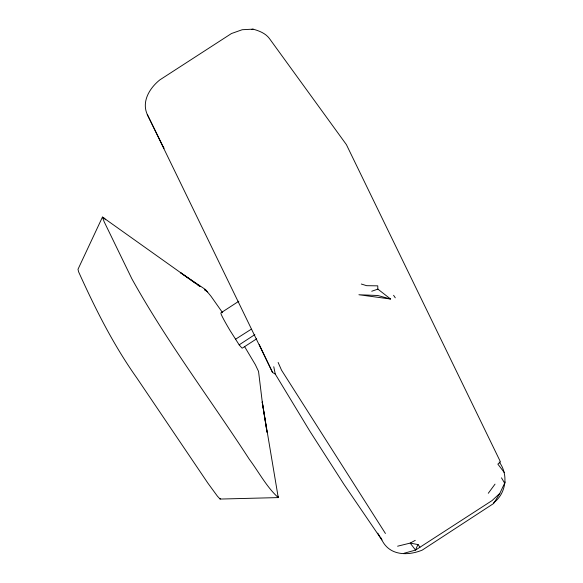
<?xml version="1.0" encoding="UTF-8"?>
<svg xmlns="http://www.w3.org/2000/svg" width="583" height="583" viewBox="0 0 583 583"><rect width="100%" height="100%" fill="white"/><g stroke="black" fill="none" stroke-linecap="round" stroke-linejoin="round"><path stroke-width="0.87" d="M499.186 461.947C508.624 474.475 506.27 493.48 493.561 502.83M273.762 366.736L275.256 374.06L309.835 431.15L343.897 484.254L381.858 539.924C389.531 555.832 407.881 556 422.238 550.104L493.692 503.464L499.806 493.415L505.191 481.988M197.258 284.526L200.202 286.603L102.455 217.073L77.991 269.288L78.625 271.882C95.24 308.618 113.291 344.757 136.662 377.711L207.942 483.227L217.452 496.235L220.104 499.063L220.294 498.618M488.284 493.276L495.033 484.145M499.806 493.415L492.008 500.615L415.548 550.09L404.099 553.252M238.848 301.222L220.906 312.889A56.908 2.638 57 0 0 229.972 330.386L239.161 344.852L254.844 334.62M256.622 338.832L242.419 348.066A56.908 2.638 57 0 1 241.719 347.803L239.161 344.852M235.423 339.306L251.215 329.242M415.264 540.346L410.184 543.094L397.599 546.198M371.721 291.252L377.864 289.117L390.588 299.028L358.909 294.75L377.762 295.501L390.588 299.028M251.747 29.514L253.044 29.15C259.078 30.79 265.418 33.238 269.317 38.383L346.411 144.65L500.476 461.918L497.853 464.126L504.353 472.587M253.044 29.15L242.215 29.726L231.487 33.523L159.8 79.915C149.7 88.018 141.392 101.427 147.266 114.465L272.553 372.479L275.256 374.06M220.104 499.063L278.251 497.59L262.19 401.92L267.036 432.258L262.124 400.82L258.546 371.415L255.39 364.761L244.466 346.375M361.307 284.023L366.62 285.685L377.748 285.845L377.864 289.117M189.169 278.798L180.344 272.56L205.544 289.598L211.01 296.266L222.604 312.728M190.641 279.84L195.05 282.959M103.278 217.342L105.712 219.791M417.996 544.493L419.935 547.218M393.598 295.297L395.274 297.811M385.429 533.489L281.516 370.154L278.127 362.437M377.755 533.161L381.858 539.924L380.663 537.468M501.475 477.827L504.761 483.343M147.266 114.465L163.969 148.337L163.269 146.646M259.253 344.56L272.553 372.479M102.455 217.073L104.102 221.62L131.875 278.805C166.731 341.645 210.317 399.144 249.349 459.338C258.845 472.055 266.533 486.936 278.251 497.59L277.923 496.133M417.894 544.551L415.548 550.09L410.184 543.094L417.894 544.551M207.555 291.806L204.611 289.722L207.555 291.806"/></g></svg>
